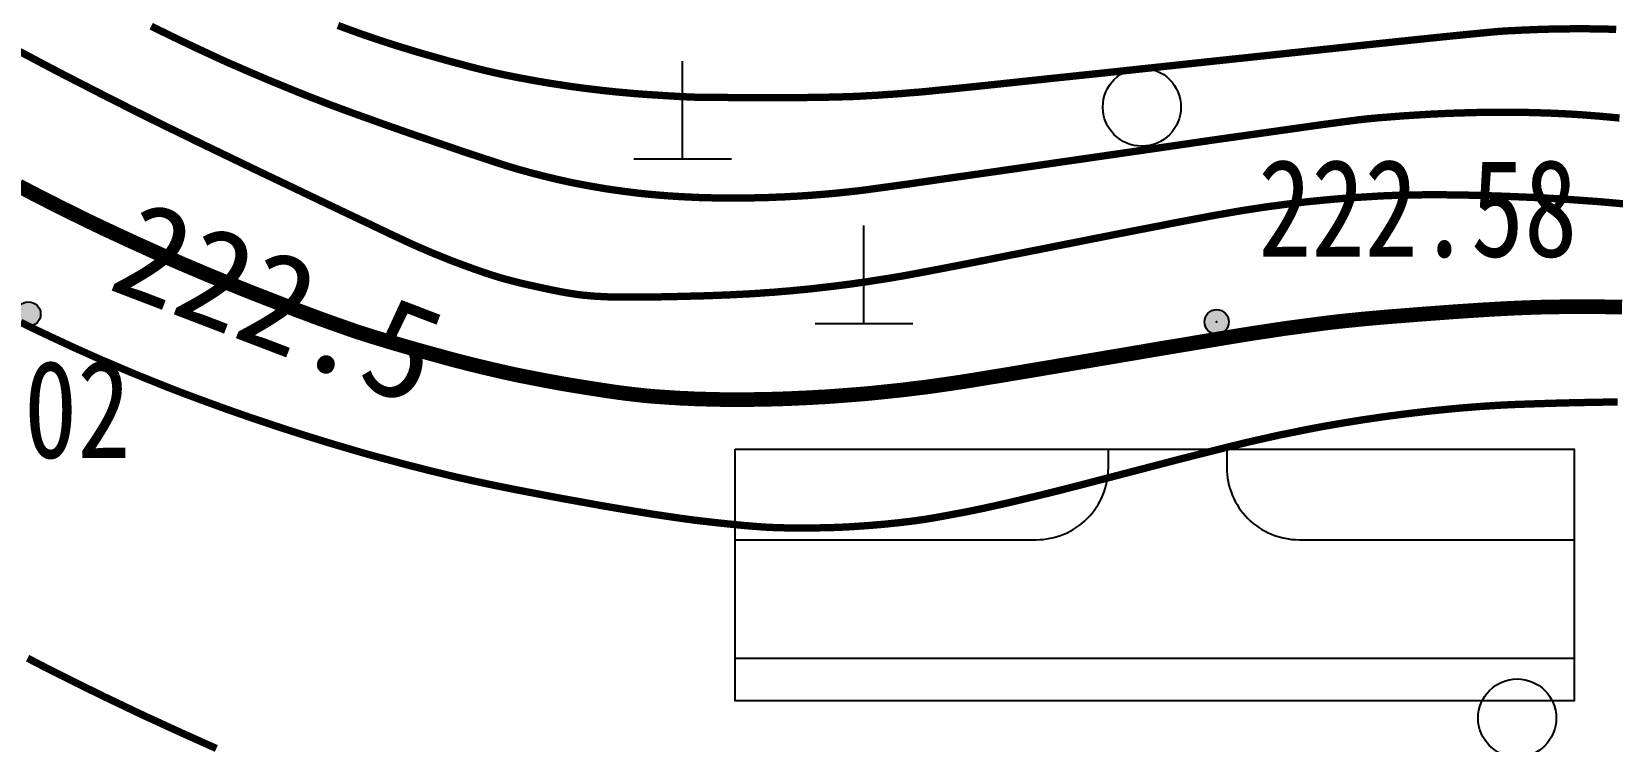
# Model space of a CAD drawing. Extents: x 36524600 to 36525730, y 2746759 to 2747713.
# Drawn here: x 36525076.97 to 36525093.15, y 2747433.79 to 2747441.05 of the extents above; entities that cross this region are included whole.
import ezdxf
from ezdxf.enums import TextEntityAlignment as Align

# ---------------------------------------------------------------- set-up
doc = ezdxf.new("R2010")
doc.units = 0
doc.header["$LTSCALE"] = 1000
doc.header["$MEASUREMENT"] = 0
for name, color, linetype in [('0-规划道路', 4, 'Continuous'), ('DGX', 251, 'Continuous'), ('DLDW', 11, 'Continuous'), ('GCD', 252, 'Continuous'), ('PP-DX-PT', 251, 'Continuous'), ('ZBTZ', 3, 'Continuous'), ('ZDH', 1, 'Continuous')]:
    doc.layers.add(name, color=color, linetype=linetype)
doc.styles.add('正等线体', font='宋体.shx', dxfattribs={"bigfont": '@@gbcbig.shx'})

# ---------------------------------------------------------------- blocks, each defined once
blk = doc.blocks.new('gc326')
blk.add_circle((0, 0), 0.8)
blk = doc.blocks.new('gc200')
h = blk.add_hatch(color=256)
edge = h.paths.add_edge_path()
edge.add_arc((0, 0), 0.25, 0, 360)
blk.add_circle((0, 0), 0.25)
blk = doc.blocks.new('Gc111')
for p, q in [((0, 0), (0, 2)), ((-1, 0), (1, 0))]:
    blk.add_line(p, q)
blk = doc.blocks.new('dxt')
at = {"layer": 'DGX', "color": 253, "linetype": 'Continuous', "flags": 128}
for points, const_width in [([(36525078.863, 2747433.715), (36525078.745, 2747433.768), (36525078.627, 2747433.821), (36525078.511, 2747433.873), (36525078.395, 2747433.926), (36525078.28, 2747433.979), (36525078.166, 2747434.031), (36525078.053, 2747434.084), (36525077.94, 2747434.138), (36525077.827, 2747434.192), (36525077.714, 2747434.246), (36525077.602, 2747434.301), (36525077.489, 2747434.356), (36525077.377, 2747434.412), (36525077.265, 2747434.468), (36525077.154, 2747434.524), (36525077.042, 2747434.581), (36525076.931, 2747434.639)], 0.075), ([(36525093.203, 2747437.26), (36525093.009, 2747437.258), (36525092.815, 2747437.254), (36525092.632, 2747437.25), (36525092.463, 2747437.245), (36525092.306, 2747437.24), (36525092.162, 2747437.235), (36525092.03, 2747437.229), (36525091.911, 2747437.222), (36525091.805, 2747437.215), (36525091.705, 2747437.207), (36525091.605, 2747437.199), (36525091.505, 2747437.19), (36525091.405, 2747437.18), (36525091.305, 2747437.17), (36525091.206, 2747437.159), (36525091.106, 2747437.147), (36525091.006, 2747437.135), (36525090.907, 2747437.122), (36525090.808, 2747437.109), (36525090.708, 2747437.094), (36525090.609, 2747437.08), (36525090.51, 2747437.064), (36525090.411, 2747437.048), (36525090.312, 2747437.031), (36525090.213, 2747437.014), (36525090.115, 2747436.996), (36525090.016, 2747436.977), (36525089.918, 2747436.957), (36525089.819, 2747436.937), (36525089.721, 2747436.917), (36525089.623, 2747436.895), (36525089.525, 2747436.873), (36525089.428, 2747436.851), (36525089.321, 2747436.825), (36525089.198, 2747436.795), (36525089.058, 2747436.76), (36525088.901, 2747436.72), (36525088.726, 2747436.676), (36525088.535, 2747436.626), (36525088.327, 2747436.572), (36525088.101, 2747436.513), (36525087.874, 2747436.454), (36525087.663, 2747436.399), (36525087.466, 2747436.349), (36525087.284, 2747436.304), (36525087.116, 2747436.264), (36525086.964, 2747436.228), (36525086.826, 2747436.197), (36525086.703, 2747436.17), (36525086.591, 2747436.147), (36525086.486, 2747436.126), (36525086.388, 2747436.108), (36525086.297, 2747436.091), (36525086.214, 2747436.076), (36525086.137, 2747436.063), (36525086.068, 2747436.053), (36525086.006, 2747436.044), (36525085.947, 2747436.037), (36525085.889, 2747436.03), (36525085.83, 2747436.023), (36525085.771, 2747436.017), (36525085.713, 2747436.011), (36525085.654, 2747436.006), (36525085.595, 2747436.001), (36525085.536, 2747435.996), (36525085.477, 2747435.992), (36525085.418, 2747435.988), (36525085.359, 2747435.984), (36525085.3, 2747435.981), (36525085.241, 2747435.978), (36525085.183, 2747435.976), (36525085.124, 2747435.974), (36525085.064, 2747435.973), (36525085.005, 2747435.972), (36525084.946, 2747435.971), (36525084.887, 2747435.97), (36525084.828, 2747435.97), (36525084.769, 2747435.971), (36525084.71, 2747435.972), (36525084.651, 2747435.973), (36525084.592, 2747435.975), (36525084.53, 2747435.977), (36525084.46, 2747435.981), (36525084.383, 2747435.987), (36525084.298, 2747435.994), (36525084.206, 2747436.002), (36525084.107, 2747436.012), (36525084.001, 2747436.023), (36525083.887, 2747436.036), (36525083.765, 2747436.05), (36525083.631, 2747436.068), (36525083.487, 2747436.089), (36525083.333, 2747436.112), (36525083.167, 2747436.139), (36525082.991, 2747436.168), (36525082.804, 2747436.2), (36525082.606, 2747436.236), (36525082.41, 2747436.271), (36525082.225, 2747436.306), (36525082.053, 2747436.339), (36525081.892, 2747436.37), (36525081.744, 2747436.4), (36525081.609, 2747436.428), (36525081.485, 2747436.455), (36525081.374, 2747436.48), (36525081.268, 2747436.504), (36525081.163, 2747436.53), (36525081.058, 2747436.555), (36525080.953, 2747436.582), (36525080.849, 2747436.608), (36525080.744, 2747436.636), (36525080.64, 2747436.664), (36525080.535, 2747436.692), (36525080.43, 2747436.721), (36525080.324, 2747436.751), (36525080.216, 2747436.783), (36525080.107, 2747436.815), (36525079.996, 2747436.848), (36525079.884, 2747436.883), (36525079.77, 2747436.918), (36525079.655, 2747436.955), (36525079.539, 2747436.992), (36525079.425, 2747437.03), (36525079.311, 2747437.068), (36525079.199, 2747437.106), (36525079.088, 2747437.145), (36525078.977, 2747437.183), (36525078.868, 2747437.223), (36525078.76, 2747437.262), (36525078.652, 2747437.302), (36525078.545, 2747437.342), (36525078.437, 2747437.383), (36525078.33, 2747437.425), (36525078.224, 2747437.468), (36525078.117, 2747437.511), (36525078.011, 2747437.554), (36525077.905, 2747437.599), (36525077.8, 2747437.644), (36525077.694, 2747437.689), (36525077.589, 2747437.735), (36525077.484, 2747437.782), (36525077.38, 2747437.829), (36525077.276, 2747437.878), (36525077.172, 2747437.926), (36525077.068, 2747437.975), (36525076.964, 2747438.025), (36525076.861, 2747438.076)], 0.075), ([(36525093.249, 2747438.231), (36525093.159, 2747438.233), (36525093.068, 2747438.234), (36525092.978, 2747438.235), (36525092.887, 2747438.235), (36525092.797, 2747438.235), (36525092.706, 2747438.235), (36525092.616, 2747438.234), (36525092.525, 2747438.233), (36525092.435, 2747438.231), (36525092.338, 2747438.228), (36525092.231, 2747438.224), (36525092.112, 2747438.219), (36525091.982, 2747438.212), (36525091.841, 2747438.204), (36525091.689, 2747438.194), (36525091.525, 2747438.183), (36525091.35, 2747438.17), (36525091.175, 2747438.157), (36525091.011, 2747438.144), (36525090.859, 2747438.132), (36525090.718, 2747438.12), (36525090.588, 2747438.108), (36525090.47, 2747438.096), (36525090.363, 2747438.085), (36525090.267, 2747438.074), (36525090.178, 2747438.063), (36525090.088, 2747438.051), (36525089.998, 2747438.039), (36525089.908, 2747438.027), (36525089.818, 2747438.015), (36525089.729, 2747438.002), (36525089.639, 2747437.988), (36525089.55, 2747437.975), (36525089.446, 2747437.959), (36525089.315, 2747437.938), (36525089.157, 2747437.912), (36525088.971, 2747437.881), (36525088.757, 2747437.845), (36525088.515, 2747437.805), (36525088.247, 2747437.759), (36525087.95, 2747437.709), (36525087.654, 2747437.659), (36525087.388, 2747437.614), (36525087.15, 2747437.574), (36525086.942, 2747437.539), (36525086.763, 2747437.51), (36525086.613, 2747437.485), (36525086.493, 2747437.466), (36525086.401, 2747437.452), (36525086.324, 2747437.441), (36525086.248, 2747437.43), (36525086.171, 2747437.419), (36525086.094, 2747437.409), (36525086.017, 2747437.4), (36525085.939, 2747437.39), (36525085.862, 2747437.381), (36525085.785, 2747437.373), (36525085.708, 2747437.365), (36525085.631, 2747437.357), (36525085.553, 2747437.349), (36525085.476, 2747437.342), (36525085.399, 2747437.336), (36525085.321, 2747437.33), (36525085.244, 2747437.324), (36525085.166, 2747437.318), (36525085.089, 2747437.313), (36525085.011, 2747437.309), (36525084.933, 2747437.304), (36525084.855, 2747437.301), (36525084.777, 2747437.297), (36525084.699, 2747437.294), (36525084.621, 2747437.291), (36525084.542, 2747437.289), (36525084.464, 2747437.287), (36525084.386, 2747437.286), (36525084.308, 2747437.285), (36525084.23, 2747437.285), (36525084.152, 2747437.285), (36525084.075, 2747437.285), (36525083.997, 2747437.286), (36525083.92, 2747437.288), (36525083.843, 2747437.29), (36525083.766, 2747437.292), (36525083.689, 2747437.296), (36525083.612, 2747437.299), (36525083.536, 2747437.304), (36525083.459, 2747437.309), (36525083.382, 2747437.314), (36525083.305, 2747437.32), (36525083.224, 2747437.328), (36525083.133, 2747437.338), (36525083.033, 2747437.35), (36525082.923, 2747437.365), (36525082.804, 2747437.383), (36525082.676, 2747437.403), (36525082.538, 2747437.425), (36525082.391, 2747437.45), (36525082.239, 2747437.478), (36525082.088, 2747437.507), (36525081.937, 2747437.537), (36525081.787, 2747437.57), (36525081.637, 2747437.605), (36525081.487, 2747437.641), (36525081.337, 2747437.679), (36525081.188, 2747437.719), (36525081.044, 2747437.759), (36525080.909, 2747437.796), (36525080.784, 2747437.832), (36525080.668, 2747437.866), (36525080.562, 2747437.898), (36525080.465, 2747437.927), (36525080.377, 2747437.955), (36525080.299, 2747437.98), (36525080.224, 2747438.006), (36525080.144, 2747438.034), (36525080.059, 2747438.064), (36525079.97, 2747438.096), (36525079.876, 2747438.13), (36525079.778, 2747438.167), (36525079.676, 2747438.205), (36525079.569, 2747438.246), (36525079.461, 2747438.288), (36525079.355, 2747438.329), (36525079.252, 2747438.369), (36525079.151, 2747438.409), (36525079.053, 2747438.449), (36525078.957, 2747438.487), (36525078.864, 2747438.526), (36525078.773, 2747438.563), (36525078.683, 2747438.601), (36525078.594, 2747438.639), (36525078.504, 2747438.677), (36525078.415, 2747438.716), (36525078.326, 2747438.754), (36525078.237, 2747438.794), (36525078.149, 2747438.834), (36525078.06, 2747438.874), (36525077.972, 2747438.914), (36525077.884, 2747438.955), (36525077.796, 2747438.996), (36525077.708, 2747439.037), (36525077.62, 2747439.079), (36525077.532, 2747439.121), (36525077.445, 2747439.164), (36525077.358, 2747439.207), (36525077.271, 2747439.25), (36525077.184, 2747439.294), (36525077.097, 2747439.338), (36525077.011, 2747439.382), (36525076.925, 2747439.427), (36525076.839, 2747439.472)], 0.15), ([(36525076.849, 2747440.847), (36525076.961, 2747440.788), (36525077.074, 2747440.728), (36525077.186, 2747440.669), (36525077.299, 2747440.61), (36525077.412, 2747440.552), (36525077.525, 2747440.494), (36525077.638, 2747440.436), (36525077.752, 2747440.378), (36525077.865, 2747440.321), (36525077.979, 2747440.263), (36525078.092, 2747440.207), (36525078.206, 2747440.15), (36525078.32, 2747440.094), (36525078.434, 2747440.038), (36525078.556, 2747439.979), (36525078.691, 2747439.913), (36525078.84, 2747439.841), (36525079.004, 2747439.762), (36525079.182, 2747439.676), (36525079.374, 2747439.584), (36525079.58, 2747439.486), (36525079.8, 2747439.381), (36525080.015, 2747439.278), (36525080.206, 2747439.187), (36525080.373, 2747439.108), (36525080.516, 2747439.04), (36525080.635, 2747438.983), (36525080.731, 2747438.938), (36525080.802, 2747438.905), (36525080.849, 2747438.883), (36525080.885, 2747438.867), (36525080.92, 2747438.852), (36525080.955, 2747438.836), (36525080.991, 2747438.821), (36525081.027, 2747438.805), (36525081.062, 2747438.79), (36525081.098, 2747438.775), (36525081.134, 2747438.761), (36525081.17, 2747438.746), (36525081.206, 2747438.732), (36525081.242, 2747438.717), (36525081.278, 2747438.703), (36525081.314, 2747438.689), (36525081.351, 2747438.676), (36525081.387, 2747438.662), (36525081.423, 2747438.649), (36525081.46, 2747438.636), (36525081.496, 2747438.622), (36525081.533, 2747438.61), (36525081.569, 2747438.597), (36525081.606, 2747438.584), (36525081.643, 2747438.572), (36525081.68, 2747438.56), (36525081.717, 2747438.548), (36525081.756, 2747438.536), (36525081.8, 2747438.523), (36525081.849, 2747438.51), (36525081.903, 2747438.496), (36525081.961, 2747438.481), (36525082.024, 2747438.466), (36525082.092, 2747438.451), (36525082.165, 2747438.435), (36525082.238, 2747438.419), (36525082.306, 2747438.405), (36525082.37, 2747438.392), (36525082.429, 2747438.381), (36525082.484, 2747438.372), (36525082.534, 2747438.364), (36525082.579, 2747438.358), (36525082.619, 2747438.353), (36525082.658, 2747438.35), (36525082.696, 2747438.346), (36525082.735, 2747438.343), (36525082.773, 2747438.341), (36525082.811, 2747438.339), (36525082.85, 2747438.337), (36525082.888, 2747438.335), (36525082.927, 2747438.334), (36525082.968, 2747438.334), (36525083.014, 2747438.333), (36525083.065, 2747438.333), (36525083.122, 2747438.333), (36525083.183, 2747438.333), (36525083.25, 2747438.334), (36525083.321, 2747438.335), (36525083.398, 2747438.336), (36525083.477, 2747438.337), (36525083.556, 2747438.339), (36525083.635, 2747438.341), (36525083.714, 2747438.343), (36525083.793, 2747438.345), (36525083.871, 2747438.347), (36525083.95, 2747438.35), (36525084.028, 2747438.353), (36525084.106, 2747438.356), (36525084.184, 2747438.36), (36525084.262, 2747438.364), (36525084.341, 2747438.368), (36525084.419, 2747438.373), (36525084.497, 2747438.379), (36525084.575, 2747438.384), (36525084.653, 2747438.391), (36525084.731, 2747438.397), (36525084.809, 2747438.405), (36525084.886, 2747438.412), (36525084.964, 2747438.42), (36525085.042, 2747438.429), (36525085.12, 2747438.438), (36525085.197, 2747438.447), (36525085.275, 2747438.457), (36525085.353, 2747438.467), (36525085.43, 2747438.478), (36525085.508, 2747438.489), (36525085.585, 2747438.501), (36525085.662, 2747438.513), (36525085.74, 2747438.525), (36525085.817, 2747438.538), (36525085.894, 2747438.551), (36525085.987, 2747438.568), (36525086.114, 2747438.592), (36525086.273, 2747438.622), (36525086.464, 2747438.659), (36525086.689, 2747438.703), (36525086.946, 2747438.754), (36525087.236, 2747438.811), (36525087.559, 2747438.875), (36525087.883, 2747438.939), (36525088.177, 2747438.997), (36525088.441, 2747439.048), (36525088.675, 2747439.094), (36525088.878, 2747439.132), (36525089.052, 2747439.165), (36525089.195, 2747439.19), (36525089.308, 2747439.21), (36525089.407, 2747439.226), (36525089.505, 2747439.241), (36525089.603, 2747439.256), (36525089.702, 2747439.269), (36525089.8, 2747439.282), (36525089.899, 2747439.294), (36525089.998, 2747439.306), (36525090.097, 2747439.316), (36525090.196, 2747439.326), (36525090.295, 2747439.335), (36525090.394, 2747439.343), (36525090.493, 2747439.351), (36525090.593, 2747439.357), (36525090.692, 2747439.363), (36525090.791, 2747439.369), (36525090.891, 2747439.373), (36525090.992, 2747439.376), (36525091.099, 2747439.379), (36525091.21, 2747439.38), (36525091.326, 2747439.381), (36525091.447, 2747439.38), (36525091.572, 2747439.379), (36525091.702, 2747439.376), (36525091.837, 2747439.372), (36525091.972, 2747439.368), (36525092.102, 2747439.363), (36525092.227, 2747439.358), (36525092.347, 2747439.353), (36525092.463, 2747439.347), (36525092.574, 2747439.341), (36525092.679, 2747439.334), (36525092.781, 2747439.327), (36525092.879, 2747439.32), (36525092.978, 2747439.313), (36525093.076, 2747439.305), (36525093.175, 2747439.296), (36525093.273, 2747439.287)], 0.075), ([(36525093.223, 2747440.166), (36525093.159, 2747440.172), (36525093.094, 2747440.178), (36525093.03, 2747440.184), (36525092.965, 2747440.189), (36525092.901, 2747440.194), (36525092.836, 2747440.199), (36525092.772, 2747440.203), (36525092.707, 2747440.207), (36525092.643, 2747440.21), (36525092.578, 2747440.213), (36525092.513, 2747440.216), (36525092.449, 2747440.218), (36525092.384, 2747440.22), (36525092.319, 2747440.222), (36525092.255, 2747440.223), (36525092.19, 2747440.224), (36525092.125, 2747440.225), (36525092.061, 2747440.225), (36525091.996, 2747440.225), (36525091.931, 2747440.225), (36525091.866, 2747440.224), (36525091.802, 2747440.223), (36525091.737, 2747440.222), (36525091.672, 2747440.22), (36525091.608, 2747440.218), (36525091.543, 2747440.216), (36525091.478, 2747440.214), (36525091.413, 2747440.211), (36525091.349, 2747440.208), (36525091.284, 2747440.205), (36525091.219, 2747440.201), (36525091.155, 2747440.197), (36525091.09, 2747440.193), (36525091.026, 2747440.189), (36525090.961, 2747440.184), (36525090.896, 2747440.179), (36525090.832, 2747440.174), (36525090.767, 2747440.169), (36525090.703, 2747440.163), (36525090.638, 2747440.157), (36525090.542, 2747440.146), (36525090.381, 2747440.125), (36525090.156, 2747440.095), (36525089.866, 2747440.054), (36525089.512, 2747440.004), (36525089.094, 2747439.945), (36525088.612, 2747439.875), (36525088.066, 2747439.796), (36525087.519, 2747439.717), (36525087.037, 2747439.647), (36525086.619, 2747439.587), (36525086.265, 2747439.537), (36525085.976, 2747439.495), (36525085.751, 2747439.464), (36525085.591, 2747439.442), (36525085.494, 2747439.429), (36525085.43, 2747439.421), (36525085.366, 2747439.414), (36525085.301, 2747439.407), (36525085.237, 2747439.4), (36525085.173, 2747439.394), (36525085.108, 2747439.388), (36525085.044, 2747439.383), (36525084.979, 2747439.378), (36525084.915, 2747439.373), (36525084.85, 2747439.369), (36525084.786, 2747439.365), (36525084.721, 2747439.362), (36525084.657, 2747439.358), (36525084.592, 2747439.356), (36525084.528, 2747439.353), (36525084.463, 2747439.351), (36525084.398, 2747439.35), (36525084.334, 2747439.348), (36525084.269, 2747439.348), (36525084.204, 2747439.347), (36525084.14, 2747439.347), (36525084.075, 2747439.347), (36525084.01, 2747439.348), (36525083.946, 2747439.349), (36525083.881, 2747439.35), (36525083.816, 2747439.352), (36525083.752, 2747439.355), (36525083.687, 2747439.358), (36525083.623, 2747439.361), (36525083.559, 2747439.365), (36525083.494, 2747439.369), (36525083.43, 2747439.374), (36525083.366, 2747439.379), (36525083.302, 2747439.385), (36525083.238, 2747439.391), (36525083.173, 2747439.398), (36525083.11, 2747439.406), (36525083.046, 2747439.414), (36525082.982, 2747439.423), (36525082.918, 2747439.432), (36525082.854, 2747439.441), (36525082.791, 2747439.452), (36525082.727, 2747439.463), (36525082.664, 2747439.474), (36525082.601, 2747439.486), (36525082.537, 2747439.498), (36525082.474, 2747439.511), (36525082.411, 2747439.525), (36525082.348, 2747439.539), (36525082.286, 2747439.554), (36525082.223, 2747439.569), (36525082.161, 2747439.585), (36525082.098, 2747439.601), (36525082.036, 2747439.618), (36525081.974, 2747439.635), (36525081.912, 2747439.653), (36525081.843, 2747439.674), (36525081.758, 2747439.701), (36525081.658, 2747439.734), (36525081.543, 2747439.772), (36525081.412, 2747439.815), (36525081.266, 2747439.865), (36525081.105, 2747439.92), (36525080.928, 2747439.98), (36525080.749, 2747440.042), (36525080.581, 2747440.101), (36525080.423, 2747440.158), (36525080.275, 2747440.211), (36525080.138, 2747440.261), (36525080.012, 2747440.308), (36525079.896, 2747440.353), (36525079.79, 2747440.394), (36525079.69, 2747440.434), (36525079.59, 2747440.475), (36525079.49, 2747440.516), (36525079.39, 2747440.557), (36525079.29, 2747440.6), (36525079.191, 2747440.642), (36525079.092, 2747440.685), (36525078.993, 2747440.728), (36525078.889, 2747440.775), (36525078.773, 2747440.829), (36525078.646, 2747440.888), (36525078.507, 2747440.954), (36525078.358, 2747441.026), (36525078.197, 2747441.105)], 0.075), ([(36525093.189, 2747441.073), (36525093.139, 2747441.074), (36525093.09, 2747441.076), (36525093.04, 2747441.077), (36525092.991, 2747441.078), (36525092.941, 2747441.078), (36525092.892, 2747441.079), (36525092.842, 2747441.079), (36525092.792, 2747441.079), (36525092.743, 2747441.079), (36525092.693, 2747441.078), (36525092.643, 2747441.078), (36525092.594, 2747441.077), (36525092.544, 2747441.076), (36525092.495, 2747441.075), (36525092.445, 2747441.073), (36525092.395, 2747441.072), (36525092.346, 2747441.07), (36525092.296, 2747441.068), (36525092.247, 2747441.066), (36525092.197, 2747441.064), (36525092.148, 2747441.061), (36525092.098, 2747441.059), (36525092.048, 2747441.056), (36525091.999, 2747441.053), (36525091.911, 2747441.045), (36525091.745, 2747441.029), (36525091.501, 2747441.005), (36525091.18, 2747440.972), (36525090.781, 2747440.93), (36525090.304, 2747440.879), (36525089.75, 2747440.82), (36525089.118, 2747440.753), (36525088.484, 2747440.685), (36525087.924, 2747440.625), (36525087.437, 2747440.574), (36525087.025, 2747440.53), (36525086.686, 2747440.494), (36525086.421, 2747440.467), (36525086.229, 2747440.448), (36525086.112, 2747440.436), (36525086.031, 2747440.429), (36525085.95, 2747440.423), (36525085.869, 2747440.416), (36525085.788, 2747440.41), (36525085.707, 2747440.405), (36525085.626, 2747440.399), (36525085.545, 2747440.395), (36525085.464, 2747440.39), (36525085.378, 2747440.386), (36525085.282, 2747440.383), (36525085.176, 2747440.38), (36525085.059, 2747440.378), (36525084.932, 2747440.376), (36525084.795, 2747440.375), (36525084.648, 2747440.374), (36525084.491, 2747440.374), (36525084.337, 2747440.375), (36525084.2, 2747440.375), (36525084.08, 2747440.376), (36525083.976, 2747440.377), (36525083.888, 2747440.377), (36525083.818, 2747440.378), (36525083.764, 2747440.379), (36525083.727, 2747440.38), (36525083.695, 2747440.382), (36525083.66, 2747440.383), (36525083.619, 2747440.385), (36525083.574, 2747440.388), (36525083.524, 2747440.391), (36525083.469, 2747440.394), (36525083.409, 2747440.398), (36525083.345, 2747440.402), (36525083.279, 2747440.406), (36525083.212, 2747440.411), (36525083.146, 2747440.416), (36525083.08, 2747440.422), (36525083.013, 2747440.428), (36525082.947, 2747440.434), (36525082.881, 2747440.441), (36525082.815, 2747440.448), (36525082.749, 2747440.456), (36525082.682, 2747440.464), (36525082.616, 2747440.472), (36525082.55, 2747440.481), (36525082.485, 2747440.49), (36525082.419, 2747440.5), (36525082.353, 2747440.51), (36525082.287, 2747440.52), (36525082.221, 2747440.531), (36525082.156, 2747440.542), (36525082.09, 2747440.554), (36525082.025, 2747440.566), (36525081.959, 2747440.578), (36525081.894, 2747440.591), (36525081.829, 2747440.604), (36525081.763, 2747440.618), (36525081.694, 2747440.633), (36525081.617, 2747440.651), (36525081.533, 2747440.672), (36525081.44, 2747440.696), (36525081.34, 2747440.723), (36525081.231, 2747440.752), (36525081.115, 2747440.785), (36525080.991, 2747440.82), (36525080.863, 2747440.858), (36525080.736, 2747440.897), (36525080.609, 2747440.937), (36525080.483, 2747440.979), (36525080.357, 2747441.022), (36525080.232, 2747441.067), (36525080.107, 2747441.113)], 0.075)]:
    blk.add_lwpolyline(points, dxfattribs=dict(at, const_width=const_width))
at = {"layer": 'PP-DX-PT', "color": 253, "linetype": 'Continuous'}
blk.add_point((36525089.1, 2747438.08, 222.58), dxfattribs=at)
at = {"layer": 'PP-DX-PT', "color": 253}
blk.add_point((36525089.1, 2747438.08, 222.58), dxfattribs=at)
at = {"layer": 'ZDH', "color": 253, "linetype": 'Continuous'}
for p in [(36525083.635, 2747439.747, 222.767), (36525085.49, 2747438.065, 222.48)]:
    blk.add_point(p, dxfattribs=at)
at = {"layer": 'DLDW', "color": 253, "linetype": 'Continuous', "xscale": 0.5, "yscale": 0.5}
for p in [(36525083.635, 2747439.747, 222.767), (36525085.49, 2747438.065, 222.48)]:
    blk.add_blockref('Gc111', p, dxfattribs=at)
at = {"layer": 'GCD', "color": 253, "linetype": 'Continuous'}
ref = blk.add_blockref('gc200', (36525089.1, 2747438.08, 222.58), dxfattribs=dict(at, xscale=0.5, yscale=0.5, zscale=0.5))
ref.add_attrib('height', '222.58', dxfattribs={"linetype": 'Continuous', "height": 1, "style": '正等线体', "width": 0.8}).set_placement((36525089.526, 2747439.246, 222.58), align=Align.MIDDLE_LEFT)
ref = blk.add_blockref('gc200', (36525076.94, 2747438.16, 222.022), dxfattribs=dict(at, xscale=0.5, yscale=0.5, zscale=0.5))
ref.add_attrib('height', '222.02', dxfattribs={"linetype": 'Continuous', "height": 1, "style": '正等线体', "width": 0.8}).set_placement((36525074.718, 2747437.188, 222.022), align=Align.MIDDLE_LEFT)
at = {"layer": 'ZBTZ', "color": 253, "linetype": 'Continuous', "xscale": 0.5, "yscale": 0.5}
for p in [(36525088.335, 2747440.278, 225.465), (36525092.176, 2747434.026, 242.013)]:
    blk.add_blockref('gc326', p, dxfattribs=at)
at = {"layer": 'DGX', "color": 253, "linetype": 'Continuous', "style": '正等线体'}
blk.add_text('222.5', height=1, rotation=339.0188, dxfattribs=at).set_placement((36525079.497, 2747438.274, 222.5), align=Align.MIDDLE)

msp = doc.modelspace()

# ---------------------------------------------------------------- linework, layer by layer
msp.add_lwpolyline([(36525084.174, 2747436.778), (36525092.76, 2747436.778), (36525092.76, 2747434.204), (36525084.174, 2747434.204)], close=True)
at = {"layer": '0-规划道路', "color": 4}
for points in [[(36525084.174, 2747435.851), (36525087.253, 2747435.851, 0.414214), (36525087.992, 2747436.59), (36525087.992, 2747436.778)], [(36525089.204, 2747436.778), (36525089.204, 2747436.59, 0.414214), (36525089.943, 2747435.851), (36525092.76, 2747435.851)]]:
    msp.add_lwpolyline(points, format="xyb", dxfattribs=at)
msp.add_lwpolyline([(36525084.174, 2747434.64), (36525092.76, 2747434.64)], dxfattribs=at)

# ---------------------------------------------------------------- block references
msp.add_blockref('dxt', (0, 0))

doc.saveas('drawing.dxf')
